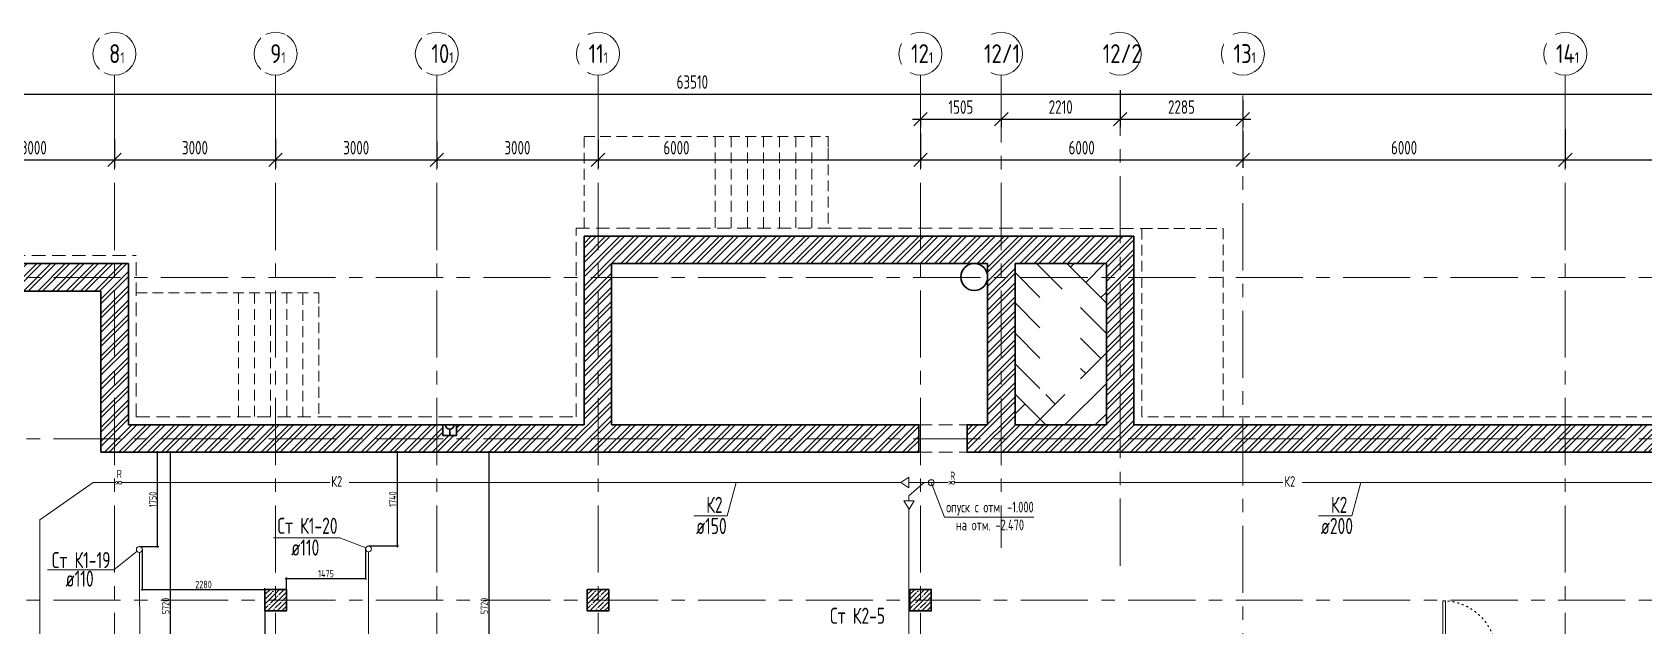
# Model space of a CAD drawing. Header units: millimetres. Extents: x -8689834 to 9419935, y -370377 to 166066.
# Drawn here: x -333701 to -303712, y 124125 to 135163 of the extents above; entities that cross this region are included whole.
import ezdxf

# ---------------------------------------------------------------- set-up
doc = ezdxf.new("R2010")
doc.units = ezdxf.units.MM
doc.header["$MEASUREMENT"] = 0
for name, pattern in [('ACAD_ISO03W100', [30, 12, -18]), ('ADSK_Штриховая_ш2 п1', [3, 2, -1]), ('CENTER', [2, 1.25, -0.25, 0.25, -0.25]), ('TRATTEGGIATA', [0.75, 0.5, -0.25])]:
    doc.linetypes.add(name, pattern=pattern)
doc.layers.get('0').update_dxf_attribs({"color": 250, "lineweight": 9})
for name, color, linetype, lineweight in [('1 этаж тонкие линии!', 250, 'Continuous', 0), ('_0', 250, 'Continuous', 9), ('АР_Двери', 175, 'Continuous', 18), ('АР_Колонны', 250, 'Continuous', 30), ('АР_Колонны Штрих', 250, 'Continuous', 5), ('АР_МосжилНии_Стены', 127, 'Continuous', 30), ('АР_Оси', 195, 'Continuous', 9), ('АР_Оси размеры', 164, 'Continuous', 9), ('АР_тонкая линия', 250, 'Continuous', 0), ('АР_Штриховка кирпич', 250, 'Continuous', 9), ('ВК_канализация', 32, 'Continuous', 30), ('Подвал', 250, 'Continuous', 30)]:
    doc.layers.add(name, color=color, linetype=linetype, lineweight=lineweight)
doc.styles.add('ISOCPEUR', font='isocpeur.ttf', dxfattribs={"width": 0.7})
doc.styles.add('ГОСТ 2.304', font='isocpeur.ttf', dxfattribs={"width": 0.7})
doc.dimstyles.new('R_50', dxfattribs={"dimtxt": 140, "dimasz": 30, "dimexe": 20, "dimexo": 0, "dimgap": 20, "dimtad": 1, "dimdec": 0, "dimrnd": 5, "dimzin": 0, "dimdsep": 46, "dimtxsty": 'ISOCPEUR', "dimblk": 'ARCHTICK', "dimcen": 50, "dimdle": 20, "dimclrd": 256, "dimclre": 256, "dimclrt": 256, "dimadec": 0, "dimazin": 0, "dimtfac": 2, "dimtdec": 0, "dimtofl": 0, "dimtmove": 1, "dimatfit": 3, "dimfxl": 1, "dimtvp": 3, "dimtolj": 1, "dimtzin": 0, "dimarcsym": 0})
doc.dimstyles.new('СПДС', dxfattribs={"dimscale": 100, "dimtxt": 2.5, "dimasz": 2.5, "dimexe": 1.5, "dimexo": 0, "dimgap": 1, "dimtad": 1, "dimdec": 0, "dimrnd": 1, "dimtxsty": 'ГОСТ 2.304', "dimblk": 'OBLIQUE', "dimcen": 2.5, "dimdle": 1.5, "dimadec": 0, "dimazin": 2, "dimtfac": 0.75, "dimtdec": 0, "dimtmove": 1, "dimatfit": 3, "dimfxl": 1, "dimtolj": 1, "dimarcsym": 1})
pattern_1 = [(45, (-15289.27, 0), (-132.58252, 132.58252), []), (45, (-15200.88, 0), (-132.58252, 132.58252), [])]

# ---------------------------------------------------------------- blocks, each defined once
blk = doc.blocks.new('_Oblique')
at = {"color": 0, "linetype": 'ByBlock', "lineweight": -2}
blk.add_line((-0.5, -0.5), (0.5, 0.5), dxfattribs=at)
blk = doc.blocks.new('*D503')
at = {"layer": 'АР_Оси размеры', "color": 0, "lineweight": -2, "ltscale": 100, "transparency": 16777216}
for p, q in [((-335172, 133173), (-335172, 132641)), ((-332172, 133167), (-332172, 132641)), ((-335322, 132791), (-332022, 132791))]:
    blk.add_line(p, q, dxfattribs=at)
at = {"layer": 'АР_Оси размеры', "color": 0, "lineweight": -2, "ltscale": 100, "transparency": 16777216, "xscale": 250, "yscale": 250, "zscale": 250, "rotation": 180}
blk.add_blockref('_Oblique', (-335172, 132791), dxfattribs=at)
at = {"layer": 'АР_Оси размеры', "color": 0, "lineweight": -2, "ltscale": 100, "transparency": 16777216, "xscale": 250, "yscale": 250, "zscale": 250}
blk.add_blockref('_Oblique', (-332172, 132791), dxfattribs=at)
at = {"layer": 'АР_Оси размеры', "color": 0, "ltscale": 100, "transparency": 16777216, "insert": (-333672, 133016), "char_height": 250, "attachment_point": 5, "style": 'ГОСТ 2.304'}
blk.add_mtext('\\A1;3000', dxfattribs=at)
blk = doc.blocks.new('*D504')
at = {"layer": 'АР_Оси размеры', "color": 0, "lineweight": -2, "ltscale": 100, "transparency": 16777216}
for p, q in [((-332172, 133167), (-332172, 132641)), ((-329172, 133179), (-329172, 132641)), ((-332322, 132791), (-329022, 132791))]:
    blk.add_line(p, q, dxfattribs=at)
at = {"layer": 'АР_Оси размеры', "color": 0, "lineweight": -2, "ltscale": 100, "transparency": 16777216, "xscale": 250, "yscale": 250, "zscale": 250, "rotation": 180}
blk.add_blockref('_Oblique', (-332172, 132791), dxfattribs=at)
at = {"layer": 'АР_Оси размеры', "color": 0, "lineweight": -2, "ltscale": 100, "transparency": 16777216, "xscale": 250, "yscale": 250, "zscale": 250}
blk.add_blockref('_Oblique', (-329172, 132791), dxfattribs=at)
at = {"layer": 'АР_Оси размеры', "color": 0, "ltscale": 100, "transparency": 16777216, "insert": (-330672, 133016), "char_height": 250, "attachment_point": 5, "style": 'ГОСТ 2.304'}
blk.add_mtext('\\A1;3000', dxfattribs=at)
blk = doc.blocks.new('*D505')
at = {"layer": 'АР_Оси размеры', "color": 0, "lineweight": -2, "ltscale": 100, "transparency": 16777216}
for p, q in [((-329172, 133179), (-329172, 132641)), ((-326172, 133132), (-326172, 132641)), ((-329322, 132791), (-326022, 132791))]:
    blk.add_line(p, q, dxfattribs=at)
at = {"layer": 'АР_Оси размеры', "color": 0, "lineweight": -2, "ltscale": 100, "transparency": 16777216, "xscale": 250, "yscale": 250, "zscale": 250, "rotation": 180}
blk.add_blockref('_Oblique', (-329172, 132791), dxfattribs=at)
at = {"layer": 'АР_Оси размеры', "color": 0, "lineweight": -2, "ltscale": 100, "transparency": 16777216, "xscale": 250, "yscale": 250, "zscale": 250}
blk.add_blockref('_Oblique', (-326172, 132791), dxfattribs=at)
at = {"layer": 'АР_Оси размеры', "color": 0, "ltscale": 100, "transparency": 16777216, "insert": (-327672, 133016), "char_height": 250, "attachment_point": 5, "style": 'ГОСТ 2.304'}
blk.add_mtext('\\A1;3000', dxfattribs=at)
blk = doc.blocks.new('*D506')
at = {"layer": 'АР_Оси размеры', "color": 0, "lineweight": -2, "ltscale": 100, "transparency": 16777216}
for p, q in [((-326172, 133132), (-326172, 132641)), ((-323172, 133132), (-323172, 132641)), ((-326322, 132791), (-323022, 132791))]:
    blk.add_line(p, q, dxfattribs=at)
at = {"layer": 'АР_Оси размеры', "color": 0, "lineweight": -2, "ltscale": 100, "transparency": 16777216, "xscale": 250, "yscale": 250, "zscale": 250, "rotation": 180}
blk.add_blockref('_Oblique', (-326172, 132791), dxfattribs=at)
at = {"layer": 'АР_Оси размеры', "color": 0, "lineweight": -2, "ltscale": 100, "transparency": 16777216, "xscale": 250, "yscale": 250, "zscale": 250}
blk.add_blockref('_Oblique', (-323172, 132791), dxfattribs=at)
at = {"layer": 'АР_Оси размеры', "color": 0, "ltscale": 100, "transparency": 16777216, "insert": (-324672, 133016), "char_height": 250, "attachment_point": 5, "style": 'ГОСТ 2.304'}
blk.add_mtext('\\A1;3000', dxfattribs=at)
blk = doc.blocks.new('*D507')
at = {"layer": 'АР_Оси размеры', "color": 0, "lineweight": -2, "ltscale": 100, "transparency": 16777216}
for p, q in [((-323172, 133164), (-323172, 132641)), ((-317172, 133283), (-317172, 132641)), ((-323322, 132791), (-317022, 132791))]:
    blk.add_line(p, q, dxfattribs=at)
at = {"layer": 'АР_Оси размеры', "color": 0, "lineweight": -2, "ltscale": 100, "transparency": 16777216, "xscale": 250, "yscale": 250, "zscale": 250, "rotation": 180}
blk.add_blockref('_Oblique', (-323172, 132791), dxfattribs=at)
at = {"layer": 'АР_Оси размеры', "color": 0, "lineweight": -2, "ltscale": 100, "transparency": 16777216, "xscale": 250, "yscale": 250, "zscale": 250}
blk.add_blockref('_Oblique', (-317172, 132791), dxfattribs=at)
at = {"layer": 'АР_Оси размеры', "color": 0, "ltscale": 100, "transparency": 16777216, "insert": (-321713, 133016), "char_height": 250, "attachment_point": 5, "style": 'ГОСТ 2.304'}
blk.add_mtext('\\A1;6000', dxfattribs=at)
blk = doc.blocks.new('*D508')
at = {"layer": 'АР_Оси размеры', "color": 0, "lineweight": -2, "ltscale": 100, "transparency": 16777216}
for p, q in [((-317172, 133252), (-317172, 132641)), ((-311172, 133326), (-311172, 132641)), ((-317322, 132791), (-311022, 132791))]:
    blk.add_line(p, q, dxfattribs=at)
at = {"layer": 'АР_Оси размеры', "color": 0, "lineweight": -2, "ltscale": 100, "transparency": 16777216, "xscale": 250, "yscale": 250, "zscale": 250, "rotation": 180}
blk.add_blockref('_Oblique', (-317172, 132791), dxfattribs=at)
at = {"layer": 'АР_Оси размеры', "color": 0, "lineweight": -2, "ltscale": 100, "transparency": 16777216, "xscale": 250, "yscale": 250, "zscale": 250}
blk.add_blockref('_Oblique', (-311172, 132791), dxfattribs=at)
at = {"layer": 'АР_Оси размеры', "color": 0, "ltscale": 100, "transparency": 16777216, "insert": (-314172, 133016), "char_height": 250, "attachment_point": 5, "style": 'ГОСТ 2.304'}
blk.add_mtext('\\A1;6000', dxfattribs=at)
blk = doc.blocks.new('*D509')
at = {"layer": 'АР_Оси размеры', "color": 0, "lineweight": -2, "ltscale": 100, "transparency": 16777216}
for p, q in [((-311172, 133326), (-311172, 132641)), ((-305172, 133363), (-305172, 132641)), ((-311322, 132791), (-305022, 132791))]:
    blk.add_line(p, q, dxfattribs=at)
at = {"layer": 'АР_Оси размеры', "color": 0, "lineweight": -2, "ltscale": 100, "transparency": 16777216, "xscale": 250, "yscale": 250, "zscale": 250, "rotation": 180}
blk.add_blockref('_Oblique', (-311172, 132791), dxfattribs=at)
at = {"layer": 'АР_Оси размеры', "color": 0, "lineweight": -2, "ltscale": 100, "transparency": 16777216, "xscale": 250, "yscale": 250, "zscale": 250}
blk.add_blockref('_Oblique', (-305172, 132791), dxfattribs=at)
at = {"layer": 'АР_Оси размеры', "color": 0, "ltscale": 100, "transparency": 16777216, "insert": (-308172, 133016), "char_height": 250, "attachment_point": 5, "style": 'ГОСТ 2.304'}
blk.add_mtext('\\A1;6000', dxfattribs=at)
blk = doc.blocks.new('*D510')
at = {"layer": 'АР_Оси размеры', "color": 0, "lineweight": -2, "ltscale": 100, "transparency": 16777216}
for p, q in [((-305172, 133363), (-305172, 132641)), ((-299172, 133293), (-299172, 132641)), ((-305322, 132791), (-299022, 132791))]:
    blk.add_line(p, q, dxfattribs=at)
at = {"layer": 'АР_Оси размеры', "color": 0, "lineweight": -2, "ltscale": 100, "transparency": 16777216, "xscale": 250, "yscale": 250, "zscale": 250, "rotation": 180}
blk.add_blockref('_Oblique', (-305172, 132791), dxfattribs=at)
at = {"layer": 'АР_Оси размеры', "color": 0, "lineweight": -2, "ltscale": 100, "transparency": 16777216, "xscale": 250, "yscale": 250, "zscale": 250}
blk.add_blockref('_Oblique', (-299172, 132791), dxfattribs=at)
at = {"layer": 'АР_Оси размеры', "color": 0, "ltscale": 100, "transparency": 16777216, "insert": (-302172, 133016), "char_height": 250, "attachment_point": 5, "style": 'ГОСТ 2.304'}
blk.add_mtext('\\A1;6000', dxfattribs=at)
blk = doc.blocks.new('*D513')
at = {"layer": 'АР_Оси размеры', "color": 0, "lineweight": -2, "ltscale": 100, "transparency": 16777216}
for p, q in [((-317322, 133547), (-315517, 133547)), ((-317172, 133566), (-317172, 133397)), ((-315667, 133566), (-315667, 133397))]:
    blk.add_line(p, q, dxfattribs=at)
at = {"layer": 'АР_Оси размеры', "color": 0, "lineweight": -2, "ltscale": 100, "transparency": 16777216, "xscale": 250, "yscale": 250, "zscale": 250, "rotation": 180}
blk.add_blockref('_Oblique', (-317172, 133547), dxfattribs=at)
at = {"layer": 'АР_Оси размеры', "color": 0, "lineweight": -2, "ltscale": 100, "transparency": 16777216, "xscale": 250, "yscale": 250, "zscale": 250}
blk.add_blockref('_Oblique', (-315667, 133547), dxfattribs=at)
at = {"layer": 'АР_Оси размеры', "color": 0, "ltscale": 100, "transparency": 16777216, "insert": (-316420, 133772), "char_height": 250, "attachment_point": 5, "style": 'ГОСТ 2.304'}
blk.add_mtext('\\A1;1505', dxfattribs=at)
blk = doc.blocks.new('*D514')
at = {"layer": 'АР_Оси размеры', "color": 0, "lineweight": -2, "ltscale": 100, "transparency": 16777216}
for p, q in [((-313457, 134088), (-313457, 133397)), ((-315817, 133547), (-313307, 133547)), ((-315667, 133566), (-315667, 133397))]:
    blk.add_line(p, q, dxfattribs=at)
at = {"layer": 'АР_Оси размеры', "color": 0, "lineweight": -2, "ltscale": 100, "transparency": 16777216, "xscale": 250, "yscale": 250, "zscale": 250, "rotation": 180}
blk.add_blockref('_Oblique', (-315667, 133547), dxfattribs=at)
at = {"layer": 'АР_Оси размеры', "color": 0, "lineweight": -2, "ltscale": 100, "transparency": 16777216, "xscale": 250, "yscale": 250, "zscale": 250}
blk.add_blockref('_Oblique', (-313457, 133547), dxfattribs=at)
at = {"layer": 'АР_Оси размеры', "color": 0, "ltscale": 100, "transparency": 16777216, "insert": (-314562, 133772), "char_height": 250, "attachment_point": 5, "style": 'ГОСТ 2.304'}
blk.add_mtext('\\A1;2210', dxfattribs=at)
blk = doc.blocks.new('*D515')
at = {"layer": 'АР_Оси размеры', "color": 0, "lineweight": -2, "ltscale": 100, "transparency": 16777216}
for p, q in [((-313457, 134088), (-313457, 133397)), ((-311172, 133904), (-311172, 133397)), ((-313607, 133547), (-311022, 133547))]:
    blk.add_line(p, q, dxfattribs=at)
at = {"layer": 'АР_Оси размеры', "color": 0, "lineweight": -2, "ltscale": 100, "transparency": 16777216, "xscale": 250, "yscale": 250, "zscale": 250, "rotation": 180}
blk.add_blockref('_Oblique', (-313457, 133547), dxfattribs=at)
at = {"layer": 'АР_Оси размеры', "color": 0, "lineweight": -2, "ltscale": 100, "transparency": 16777216, "xscale": 250, "yscale": 250, "zscale": 250}
blk.add_blockref('_Oblique', (-311172, 133547), dxfattribs=at)
at = {"layer": 'АР_Оси размеры', "color": 0, "ltscale": 100, "transparency": 16777216, "insert": (-312315, 133772), "char_height": 250, "attachment_point": 5, "style": 'ГОСТ 2.304'}
blk.add_mtext('\\A1;2285', dxfattribs=at)
blk = doc.blocks.new('*D516')
at = {"layer": 'АР_Оси размеры', "color": 0, "lineweight": -2, "ltscale": 100, "transparency": 16777216}
for p, q in [((-353172, 134013), (-353172, 134163)), ((-289662, 134013), (-289662, 134163)), ((-353322, 134013), (-289512, 134013))]:
    blk.add_line(p, q, dxfattribs=at)
at = {"layer": 'АР_Оси размеры', "color": 0, "lineweight": -2, "ltscale": 100, "transparency": 16777216, "xscale": 250, "yscale": 250, "zscale": 250, "rotation": 180}
blk.add_blockref('_Oblique', (-353172, 134013), dxfattribs=at)
at = {"layer": 'АР_Оси размеры', "color": 0, "lineweight": -2, "ltscale": 100, "transparency": 16777216, "xscale": 250, "yscale": 250, "zscale": 250}
blk.add_blockref('_Oblique', (-289662, 134013), dxfattribs=at)
at = {"layer": 'АР_Оси размеры', "color": 0, "ltscale": 100, "transparency": 16777216, "insert": (-321417, 134238), "char_height": 250, "attachment_point": 5, "style": 'ГОСТ 2.304'}
blk.add_mtext('\\A1;63510', dxfattribs=at)
blk = doc.blocks.new('Полуторная_на лестницу')
for points in [[(75, 80), (75, 1080), (125, 1080), (125, 80)], [(1375, 430), (1375, 80), (1425, 80), (1425, 430)]]:
    blk.add_lwpolyline(points, close=True)
for points in [[(0, 0), (0, 80), (20, 80), (20, 0), (0, 0)], [(20, 80), (20, 0), (90, 0), (90, 30), (75, 30), (75, 80), (20, 80)], [(1480, 80), (1480, 0), (1410, 0), (1410, 30), (1425, 30), (1425, 80), (1480, 80)], [(1500, 0), (1500, 80), (1480, 80), (1480, 0), (1500, 0)]]:
    blk.add_lwpolyline(points)
at = {"linetype": 'ACAD_ISO03W100', "ltscale": 3}
for centre, radius, start, end in [((75, 80), 1000, 0, 90), ((1465, 40), 392, 95.9075, 174.0925)]:
    blk.add_arc(centre, radius, start, end, dxfattribs=at)
blk = doc.blocks.new('_ArchTick')
at = {"color": 0, "linetype": 'ByBlock', "const_width": 0.15}
blk.add_lwpolyline([(-0.5, -0.5), (0.5, 0.5)], dxfattribs=at)
blk = doc.blocks.new('*D2161')
at = {"lineweight": -2, "ltscale": 100, "transparency": 16777216}
for p, q in [((-331996, 127351), (-331109, 127351)), ((-331129, 121613), (-331129, 127371)), ((-332006, 121633), (-331109, 121633))]:
    blk.add_line(p, q, dxfattribs=at)
at = {"lineweight": -2, "ltscale": 100, "transparency": 16777216, "xscale": 30, "yscale": 30, "zscale": 30}
for p, rotation in [((-331129, 127351), 90), ((-331129, 121633), 270)]:
    blk.add_blockref('_ArchTick', p, dxfattribs=dict(at, rotation=rotation))
at = {"ltscale": 100, "transparency": 16777216, "insert": (-331219, 124492), "char_height": 140, "attachment_point": 5, "rotation": 90, "style": 'ISOCPEUR'}
blk.add_mtext('\\A1;5720', dxfattribs=at)
blk = doc.blocks.new('*D2162')
at = {"lineweight": -2, "ltscale": 100, "transparency": 16777216}
for p, q in [((-331703, 127351), (-331348, 127351)), ((-331368, 125579), (-331368, 127371)), ((-331703, 125599), (-331348, 125599))]:
    blk.add_line(p, q, dxfattribs=at)
at = {"lineweight": -2, "ltscale": 100, "transparency": 16777216, "xscale": 30, "yscale": 30, "zscale": 30}
for p, rotation in [((-331368, 127351), 90), ((-331368, 125599), 270)]:
    blk.add_blockref('_ArchTick', p, dxfattribs=dict(at, rotation=rotation))
at = {"ltscale": 100, "transparency": 16777216, "insert": (-331458, 126475), "char_height": 140, "attachment_point": 5, "rotation": 90, "style": 'ISOCPEUR'}
blk.add_mtext('\\A1;1750', dxfattribs=at)
blk = doc.blocks.new('*D2002')
at = {"lineweight": -2, "ltscale": 100, "transparency": 16777216}
for p, q in [((-331653, 125534), (-331653, 124781)), ((-331673, 124801), (-329352, 124801)), ((-329372, 124801), (-329372, 124821))]:
    blk.add_line(p, q, dxfattribs=at)
at = {"lineweight": -2, "ltscale": 100, "transparency": 16777216, "xscale": 30, "yscale": 30, "zscale": 30, "rotation": 180}
blk.add_blockref('_ArchTick', (-331653, 124801), dxfattribs=at)
at = {"lineweight": -2, "ltscale": 100, "transparency": 16777216, "xscale": 30, "yscale": 30, "zscale": 30}
blk.add_blockref('_ArchTick', (-329372, 124801), dxfattribs=at)
at = {"ltscale": 100, "transparency": 16777216, "insert": (-330513, 124891), "char_height": 140, "attachment_point": 5, "style": 'ISOCPEUR'}
blk.add_mtext('\\A1;2280', dxfattribs=at)
blk = doc.blocks.new('*D2163')
at = {"lineweight": -2, "ltscale": 100, "transparency": 16777216}
for p, q in [((-329372, 124401), (-329372, 121888)), ((-331968, 121908), (-329352, 121908)), ((-331948, 121578), (-331948, 121928))]:
    blk.add_line(p, q, dxfattribs=at)
at = {"lineweight": -2, "ltscale": 100, "transparency": 16777216, "xscale": 30, "yscale": 30, "zscale": 30, "rotation": 180}
blk.add_blockref('_ArchTick', (-331948, 121908), dxfattribs=at)
at = {"lineweight": -2, "ltscale": 100, "transparency": 16777216, "xscale": 30, "yscale": 30, "zscale": 30}
blk.add_blockref('_ArchTick', (-329372, 121908), dxfattribs=at)
at = {"ltscale": 100, "transparency": 16777216, "insert": (-330660, 121998), "char_height": 140, "attachment_point": 5, "style": 'ISOCPEUR'}
blk.add_mtext('\\A1;2575', dxfattribs=at)
blk = doc.blocks.new('*D2164')
at = {"lineweight": -2, "ltscale": 100, "transparency": 16777216}
for p, q in [((-327443, 127351), (-326884, 127351)), ((-326904, 125589), (-326904, 127371)), ((-327443, 125609), (-326884, 125609))]:
    blk.add_line(p, q, dxfattribs=at)
at = {"lineweight": -2, "ltscale": 100, "transparency": 16777216, "xscale": 30, "yscale": 30, "zscale": 30}
for p, rotation in [((-326904, 127351), 90), ((-326904, 125609), 270)]:
    blk.add_blockref('_ArchTick', p, dxfattribs=dict(at, rotation=rotation))
at = {"ltscale": 100, "transparency": 16777216, "insert": (-326994, 126480), "char_height": 140, "attachment_point": 5, "rotation": 90, "style": 'ISOCPEUR'}
blk.add_mtext('\\A1;1740', dxfattribs=at)
blk = doc.blocks.new('*D2165')
at = {"lineweight": -2, "ltscale": 100, "transparency": 16777216}
for p, q in [((-327498, 125553), (-327498, 124984)), ((-328992, 125004), (-327478, 125004)), ((-328972, 124601), (-328972, 125024))]:
    blk.add_line(p, q, dxfattribs=at)
at = {"lineweight": -2, "ltscale": 100, "transparency": 16777216, "xscale": 30, "yscale": 30, "zscale": 30, "rotation": 180}
blk.add_blockref('_ArchTick', (-328972, 125004), dxfattribs=at)
at = {"lineweight": -2, "ltscale": 100, "transparency": 16777216, "xscale": 30, "yscale": 30, "zscale": 30}
blk.add_blockref('_ArchTick', (-327498, 125004), dxfattribs=at)
at = {"ltscale": 100, "transparency": 16777216, "insert": (-328235, 125094), "char_height": 140, "attachment_point": 5, "style": 'ISOCPEUR'}
blk.add_mtext('\\A1;1475', dxfattribs=at)
blk = doc.blocks.new('*D2167')
at = {"lineweight": -2, "ltscale": 100, "transparency": 16777216}
for p, q in [((-325540, 127351), (-325177, 127351)), ((-325197, 121613), (-325197, 127371)), ((-325538, 121633), (-325177, 121633))]:
    blk.add_line(p, q, dxfattribs=at)
at = {"lineweight": -2, "ltscale": 100, "transparency": 16777216, "xscale": 30, "yscale": 30, "zscale": 30}
for p, rotation in [((-325197, 127351), 90), ((-325197, 121633), 270)]:
    blk.add_blockref('_ArchTick', p, dxfattribs=dict(at, rotation=rotation))
at = {"ltscale": 100, "transparency": 16777216, "insert": (-325287, 124492), "char_height": 140, "attachment_point": 5, "rotation": 90, "style": 'ISOCPEUR'}
blk.add_mtext('\\A1;5720', dxfattribs=at)

msp = doc.modelspace()

# ---------------------------------------------------------------- hatches: boundary and pattern name
at = {"layer": '1 этаж тонкие линии!', "ltscale": 100, "transparency": 33554559}
h = msp.add_hatch(dxfattribs=at)
h.set_pattern_fill('AR-PARQ1', scale=200, angle=45, style=0)
h.set_pattern_definition([(135, (-16265.2, 60081), (-3394.113, 0), [2400, -2400]), (135, (-15982.3, 60363.8), (-3394.113, 0), [2400, -2400]), (135, (-15699.5, 60646.7), (-3394.113, 0), [2400, -2400]), (135, (-15416.6, 60929.5), (-3394.113, 0), [2400, -2400]), (135, (-15133.8, 61212.4), (-3394.113, 0), [2400, -2400]), (135, (-14851, 61495.2), (-3394.113, 0), [2400, -2400]), (135, (-14568, 61778), (-3394.113, 0), [2400, -2400]), (45, (-17962.2, 61778), (3394.113, 0), [2400, -2400]), (45, (-18245, 62061), (3394.113, 0), [2400, -2400]), (45, (-18528, 62343.7), (3394.113, 0), [2400, -2400]), (45, (-18810.7, 62626.6), (3394.113, 0), [2400, -2400]), (45, (-19093.6, 62909.4), (3394.113, 0), [2400, -2400]), (45, (-19376.4, 63192.3), (3394.113, 0), [2400, -2400]), (45, (-19659.3, 63475), (3394.113, 0), [2400, -2400])])
h.paths.add_polyline_path([(-314949.2, 130386), (-314192.9, 130386), (-314192.9, 128428.1), (-314949.2, 128428.1)], flags=16)
h.paths.add_polyline_path([(-315412.1, 130860.7), (-313712.1, 130860.7), (-313712.1, 127860.7), (-315412.1, 127860.7)])
at = {"layer": 'АР_Колонны Штрих', "ltscale": 100}
h = msp.add_hatch(dxfattribs=at)
h.set_pattern_fill('ANSI35', scale=500)
h.set_pattern_definition([(45, (-1286424.17, 164672.16), (-88.388348, 88.388348), []), (45, (-1286335.78, 164672.16), (-88.388348, 88.388348), [156.25, -31.25, 0, -31.25])])
h.paths.add_polyline_path([(-328972.1, 124800.7), (-329372.1, 124800.7), (-329372.1, 124400.7), (-328972.1, 124400.7)])
h = msp.add_hatch(dxfattribs=at)
h.set_pattern_fill('ANSI35', scale=500)
h.set_pattern_definition([(45, (-1280424.17, 164672.16), (-88.388348, 88.388348), []), (45, (-1280335.78, 164672.16), (-88.388348, 88.388348), [156.25, -31.25, 0, -31.25])])
h.paths.add_polyline_path([(-322972.1, 124800.7), (-323372.1, 124800.7), (-323372.1, 124400.7), (-322972.1, 124400.7)])
h = msp.add_hatch(dxfattribs=at)
h.set_pattern_fill('ANSI35', scale=500)
h.set_pattern_definition([(45, (-1274424.17, 164672.16), (-88.388348, 88.388348), []), (45, (-1274335.78, 164672.16), (-88.388348, 88.388348), [156.25, -31.25, 0, -31.25])])
h.paths.add_polyline_path([(-316972.1, 124800.7), (-317372.1, 124800.7), (-317372.1, 124400.7), (-316972.1, 124400.7)])
at = {"layer": 'АР_Штриховка кирпич', "ltscale": 100}
h = msp.add_hatch(dxfattribs=at)
h.set_pattern_fill('ANSI32', scale=500)
h.set_pattern_definition(pattern_1)
h.paths.add_polyline_path([(-322802.1, 131370.7), (-323432.1, 131370.7), (-323432.1, 127860.7), (-323932.1, 127860.7), (-323932.1, 127350.7), (-317202.7, 127350.7), (-317202.7, 127860.7), (-322922.1, 127860.7), (-322922.1, 130860.7), (-322802.1, 130860.7)])
h = msp.add_hatch(dxfattribs=at)
h.set_pattern_fill('ANSI32', scale=500)
h.set_pattern_definition(pattern_1)
h.paths.add_polyline_path([(-313815.2, 128908.6), (-313852.2, 128908.6)], flags=17)
h.paths.add_polyline_path([(-313202.1, 128879.9), (-313712.1, 128879.9), (-313712.1, 127860.7), (-315412.1, 127860.7), (-315412.1, 130860.7), (-313712.1, 130860.7), (-313712.1, 128879.5), (-313202.1, 128880.3), (-313202.1, 131370.7), (-322816.8, 131370.7), (-322816.8, 130860.7), (-315922.1, 130860.7), (-315922.1, 127860.7), (-316302.4, 127860.7), (-316302.4, 127350.7), (-315691.5, 127350.7), (-297123.1, 127350.7), (-297123.1, 127741.8), (-297067.1, 127741.8), (-297067.1, 127860.7), (-313202.1, 127860.7)])
h = msp.add_hatch(dxfattribs=at)
h.set_pattern_fill('ANSI32', scale=500)
h.set_pattern_definition(pattern_1)
h.paths.add_polyline_path([(-331912.1, 130860.7), (-331912.1, 130339.6), (-331912.1, 128121.5), (-332422.1, 128121.5), (-332422.1, 130350.7), (-334270.6, 130350.7), (-334270.6, 130860.7)])
h = msp.add_hatch(dxfattribs=at)
h.set_pattern_fill('ANSI32', scale=500)
h.set_pattern_definition(pattern_1)
h.paths.add_polyline_path([(-325806.9, 127661.1), (-326057.2, 127661.1), (-326057.2, 127860.7), (-331912.1, 127860.7), (-331912.1, 128145.9), (-332422.1, 128145.9), (-332422.1, 127350.7), (-323916.4, 127350.7), (-323916.4, 127860.7), (-325806.9, 127860.7)])

# ---------------------------------------------------------------- linework, layer by layer
at = {"color": 7, "linetype": 'TRATTEGGIATA', "ltscale": 500}
for p, q in [((-323580.9, 128010.7), (-323580.9, 131520.7)), ((-323580.9, 131520.7), (-313054.2, 131515.6)), ((-341582.1, 131010.7), (-331764.2, 131010.7)), ((-331764.2, 128010.7), (-331764.2, 131010.7)), ((-331764.2, 128010.7), (-323580.9, 128010.7)), ((-317202.7, 127860.7), (-316302.4, 127860.7)), ((-317202.7, 127350.7), (-316303.2, 127350.7))]:
    msp.add_line(p, q, dxfattribs=at)
at = {"color": 7, "lineweight": 30, "ltscale": 500}
msp.add_circle((-316171.9, 130610.7), 250, dxfattribs=at)
at = {"layer": '_0', "color": 18, "ltscale": 500, "true_color": 0x000000}
for points in [[(-317537.6, 126786.9), (-317385.2, 126687.9), (-317385.2, 126885.9), (-317537.6, 126786.9)], [(-317382.8, 126294.6), (-317286.2, 126448.6), (-317484.2, 126445.5), (-317382.8, 126294.6)]]:
    msp.add_lwpolyline(points, dxfattribs=at)
at = {"layer": 'АР_Колонны', "color": 7, "ltscale": 100}
for points in [[(-329372.1, 124800.7), (-328972.1, 124800.7), (-328972.1, 124400.7), (-329372.1, 124400.7)], [(-323372.1, 124800.7), (-322972.1, 124800.7), (-322972.1, 124400.7), (-323372.1, 124400.7)], [(-317372.1, 124800.7), (-316972.1, 124800.7), (-316972.1, 124400.7), (-317372.1, 124400.7)]]:
    msp.add_lwpolyline(points, close=True, dxfattribs=at)
at = {"layer": 'АР_МосжилНии_Стены', "color": 7, "ltscale": 100}
for p, q in [((-323432.1, 131370.7), (-322802.1, 131370.7)), ((-323432.1, 131370.7), (-313202.1, 131370.7)), ((-323432.1, 131370.7), (-323432.1, 127860.7)), ((-313202.1, 131370.7), (-313202.1, 128509.5)), ((-338958.8, 130860.7), (-332752, 130860.7)), ((-332992.1, 130860.7), (-331912.1, 130860.7)), ((-331912.1, 130860.7), (-331912.1, 128087.1)), ((-322922.1, 130860.7), (-322802.1, 130860.7)), ((-322922.1, 130860.7), (-315922.1, 130860.7)), ((-322922.1, 130860.7), (-322922.1, 127860.7)), ((-315922.1, 130860.7), (-315922.1, 127860.7)), ((-315412.1, 130860.7), (-313712.1, 130860.7)), ((-315412.1, 130860.7), (-315412.1, 127860.7)), ((-313712.1, 130860.7), (-313712.1, 128509.5)), ((-339666.9, 130350.7), (-332817, 130350.7)), ((-332927.1, 130350.7), (-332422.1, 130350.7)), ((-332422.1, 130350.7), (-332422.1, 128087.1)), ((-313712.1, 128908.6), (-313712.1, 127860.7)), ((-313202.1, 128908.6), (-313202.1, 127860.7)), ((-332422.1, 128145.9), (-332422.1, 127350.7)), ((-331912.1, 128145.9), (-331912.1, 127860.7)), ((-331912.1, 127860.7), (-323842.3, 127860.7)), ((-323997.1, 127860.7), (-323432.1, 127860.7)), ((-322922.1, 127860.7), (-317202.7, 127860.7)), ((-317202.7, 127860.7), (-317202.7, 127350.7)), ((-316302.4, 127860.7), (-315922.1, 127860.7)), ((-316302.4, 127860.7), (-316302.4, 127350.7)), ((-315412.1, 127860.7), (-313712.1, 127860.7)), ((-313202.1, 127860.7), (-299711.5, 127860.7)), ((-332422.1, 127350.7), (-323907.3, 127350.7)), ((-323932.1, 127350.7), (-322922.1, 127350.7)), ((-322922.1, 127350.7), (-317202.7, 127350.7)), ((-316302.4, 127350.7), (-299776.5, 127350.7))]:
    msp.add_line(p, q, dxfattribs=at)
msp.add_lwpolyline([(-325806.9, 127860.7), (-326057.2, 127860.7), (-326057.2, 127661.1), (-325806.9, 127661.1)], close=True, dxfattribs=at)
at = {"layer": 'АР_Оси', "color": 7, "linetype": 'CENTER', "ltscale": 1000}
for p, q in [((-332172.1, 134363.2), (-332172.1, 78630.8)), ((-329172.1, 134363.2), (-329172.1, 78630.8)), ((-326172.1, 134363.2), (-326172.1, 78630.8)), ((-323172.1, 134363.2), (-323172.1, 78630.8)), ((-317172.1, 134363.2), (-317172.1, 78630.8)), ((-315667.1, 134363.2), (-315667.1, 125575.6)), ((-305172.1, 134363.2), (-305172.1, 78630.8)), ((-313457.1, 125238.8), (-313457.1, 133983.5)), ((-311172.1, 133984.9), (-311172.1, 78252.6)), ((-359305.8, 130600.7), (-276127.4, 130600.7)), ((-359305.8, 127600.7), (-276127.4, 127600.7)), ((-359305.8, 124600.7), (-276127.4, 124600.7))]:
    msp.add_line(p, q, dxfattribs=at)
at = {"layer": 'АР_Оси', "color": 7, "ltscale": 0.5}
for centre in [(-332172.1, 134763.2), (-329172.1, 134763.2), (-326172.1, 134763.2), (-323172.1, 134763.2), (-317172.1, 134763.2), (-315672.1, 134763.2), (-313462.1, 134763.2), (-311172.1, 134763.2), (-305172.1, 134763.2)]:
    msp.add_circle(centre, 400, dxfattribs=at)
at = {"layer": 'АР_тонкая линия', "color": 7, "linetype": 'ADSK_Штриховая_ш2 п1', "ltscale": 100}
for p, q in [((-320992.2, 133225.6), (-320992.2, 131519.4)), ((-320692.2, 133225.6), (-320692.2, 131519.4)), ((-320392.2, 133225.6), (-320392.2, 131519.4)), ((-320092.2, 133225.6), (-320092.2, 131519.4)), ((-319792.2, 133225.6), (-319792.2, 131519.4)), ((-319492.2, 133225.6), (-319492.2, 131519.4)), ((-319192.2, 133225.6), (-319192.2, 131519.4)), ((-318892.2, 133005.6), (-318892.2, 131519.4)), ((-329864.9, 130315.6), (-329864.9, 128010.7)), ((-329564.9, 130315.6, 0), (-329564.9, 128010.7)), ((-329264.9, 130315.6, 0), (-329264.9, 128010.7)), ((-328964.9, 130315.6, 0), (-328964.9, 128010.7)), ((-328664.9, 130295.3, 0), (-328664.9, 128010.7)), ((-328364.9, 130065.6, 0), (-328364.9, 128010.7, 0)), ((-311541.5, 128010.7), (-295352.1, 128010.7))]:
    msp.add_line(p, q, dxfattribs=at)
msp.add_lwpolyline([(-323430.9, 131520.6), (-323430.9, 133225.6), (-318892.2, 133225.6), (-318892.2, 133005.6)], dxfattribs=at)
msp.add_lwpolyline([(-313054.2, 131515.6), (-311541.5, 131515.6), (-311541.5, 128010.7), (-313054.2, 128010.7)], close=True, dxfattribs=at)
at = {"layer": 'АР_тонкая линия', "color": 7, "linetype": 'ADSK_Штриховая_ш2 п1', "ltscale": 100, "elevation": 0}
for points in [[(-331764.2, 130315.6), (-328365.4, 130315.6)], [(-328365.4, 130315.6), (-328365.4, 130065.6)]]:
    msp.add_lwpolyline(points, dxfattribs=at)
at = {"layer": 'ВК_канализация', "color": 6, "lineweight": 13, "ltscale": 500}
for points in [[(-332143.9, 126786.9), (-332567.9, 126786.9), (-333557.5, 126092), (-333557.5, 119954.6)], [(-332097.2, 126786.9), (-332113.9, 126786.9)], [(-328162.6, 126786.9), (-332037.2, 126786.9)], [(-317537.6, 126786.9), (-327804.8, 126786.9)], [(-317287.6, 126786.9), (-317385.2, 126786.9)], [(-317385.2, 126447.1), (-317385.2, 126540.6), (-317103.8, 126786.9)], [(-316654.3, 126786.9), (-317287.6, 126786.9)], [(-316594.3, 126786.9), (-316611, 126786.9)], [(-310426.2, 126786.9), (-316534.3, 126786.9)], [(-294691.4, 126786.9), (-310068.4, 126786.9)], [(-317385.2, 122965.2), (-317385.2, 126294.6)]]:
    msp.add_lwpolyline(points, dxfattribs=at)
at = {"layer": 'ВК_канализация', "color": 18, "lineweight": 13, "ltscale": 500, "true_color": 0x000000}
for points in [[(-321388.7, 126166.9), (-320771.7, 126166.9), (-320604, 126786.9)], [(-316970.9, 126786.9), (-316723.5, 126142.4), (-315065, 126142.4)], [(-309763, 126166.9), (-309146, 126166.9), (-308978.3, 126786.9)], [(-329213.5, 125763), (-327979.5, 125763), (-327494.4, 125573.7)], [(-333415.1, 125165.8), (-332181.1, 125165.8), (-331750.4, 125510.1)]]:
    msp.add_lwpolyline(points, dxfattribs=at)
at = {"layer": 'ВК_канализация', "color": 244, "lineweight": 13, "ltscale": 500, "true_color": 0x991b1e}
for points in [[(-331706.2, 125489.5), (-331690.3, 121510), (-331528.6, 121366.3)], [(-327443.2, 125498.7), (-327443.2, 121510), (-327281.5, 121366.3)]]:
    msp.add_lwpolyline(points, dxfattribs=at)
at = {"layer": 'ВК_канализация', "color": 6, "lineweight": 13, "ltscale": 500}
for centre, radius in [((-332067.2, 126786.9), 30), ((-316970.9, 126786.9), 55), ((-316564.3, 126786.9), 30)]:
    msp.add_circle(centre, radius, dxfattribs=at)
at = {"layer": 'ВК_канализация', "color": 244, "lineweight": 13, "ltscale": 500, "true_color": 0x991b1e}
for centre in [(-331707.4, 125544.5), (-327443.2, 125553.7)]:
    msp.add_circle(centre, 55, dxfattribs=at)
at = {"layer": 'ВК_канализация', "color": 6, "lineweight": 13, "ltscale": 500}
for centre in [(-332143.9, 126786.9), (-316641, 126786.9)]:
    msp.add_arc(centre, 30, 270, 90, dxfattribs=at)
at = {"layer": 'Подвал', "color": 7, "ltscale": 100}
msp.add_line((-325932.1, 127780), (-325932.1, 127661.1), dxfattribs=at)
msp.add_arc((-325932.1, 127860.7), 80.7, 180, 0, dxfattribs=at)

# ---------------------------------------------------------------- block references
at = {"layer": 'АР_Двери', "color": 7}
msp.add_blockref('Полуторная_на лестницу', (-307528.8, 123509.9, 2), dxfattribs=at)

# ---------------------------------------------------------------- texts
at = {"layer": 'ВК_канализация', "color": 7, "ltscale": 100, "char_height": 150, "width": 7500, "attachment_point": 4, "rotation": 0.04194, "style": 'ISOCPEUR'}
for insert in [(-332127.5, 126949.7, -78.2), (-316618.5, 126913.7, -78.2)]:
    msp.add_mtext('\\pxi-1,l1,t1,5;R', dxfattribs=dict(at, insert=insert))
at = {"layer": 'ВК_канализация', "color": 18, "ltscale": 100, "true_color": 0x000000, "attachment_point": 4, "style": 'ISOCPEUR'}
for s, insert, char_height, width in [('К2', (-328136.8, 126808.6, -0.6), 200, 5891.51), ('К2', (-310400.3, 126808.6, -0.6), 200, 5891.51), ('К2', (-321158.3, 126373.3), 300, 5891.51), ('\\pxqc;опуск с отм. -1.000 \\Pна отм. -2.470', (-318824.1, 126166.1), 200, 5891.51), ('К2', (-309532.6, 126373.3), 300, 5891.51), ('Ст К1-20', (-329136.9, 125983.8), 300, 5891.51), ('\\pxi-1,l1,t1,5;ø150', (-321347.3, 125980.2), 300, 7500), ('\\pxi-1,l1,t1,5;ø200', (-309721.7, 125980.2), 300, 7500), ('\\pxi-1,l1,t1,5;ø110', (-328880.9, 125579.2), 300, 7500), ('Ст К1-19', (-333335.6, 125345.7), 300, 5891.51), ('\\pxi-1,l1,t1,5;ø110', (-333079.5, 125001.2), 300, 7500), ('Ст К2-5', (-318852.5, 124310.7), 300, 5891.51)]:
    msp.add_mtext(s, dxfattribs=dict(at, insert=insert, char_height=char_height, width=width))

# ---------------------------------------------------------------- dimensions: what is measured, and where the dimension line sits
at = {"color": 18, "ltscale": 100, "true_color": 0x000000}
dim = msp.add_linear_dim(base=(-331129.4, 127350.7), p1=(-332005.7, 121632.8), p2=(-331996, 127350.7), angle=90, dimstyle='R_50', override={"dimpost": '\\X'}, dxfattribs=at)
dim.commit()
dim.dimension.update_dxf_attribs({"geometry": '*D2161', "text_midpoint": (-331129.4, 124491.7), "dimtype": 160})
for base, p1, p2, picture, middle in [((-331368.4, 127350.7), (-331703.2, 125599.3), (-331703.2, 127350.7), '*D2162', (-331458.4, 126475)), ((-326904, 127350.7), (-327443.1, 125608.7), (-327443.2, 127350.7), '*D2164', (-326994, 126479.7)), ((-325197.3, 127350.7), (-325538.4, 121632.8), (-325540.1, 127350.7), '*D2167', (-325287.3, 124491.8))]:
    dim = msp.add_linear_dim(base=base, p1=p1, p2=p2, angle=90, dimstyle='R_50', override={"dimpost": '\\X'}, dxfattribs=at)
    dim.commit()
    dim.dimension.update_dxf_attribs({"geometry": picture, "text_midpoint": middle})
for base, p1, p2, picture, middle in [((-329372.1, 124800.7), (-331653.5, 125533.5), (-329372.1, 124800.7), '*D2002', (-330512.8, 124890.7)), ((-327498.2, 125004.5), (-328972.1, 124600.7), (-327498.2, 125553.3), '*D2165', (-328235.1, 125094.5)), ((-329372.1, 121908.4), (-331948.3, 121578.5), (-329372.1, 124400.7), '*D2163', (-330660.2, 121998.4))]:
    dim = msp.add_linear_dim(base=base, p1=p1, p2=p2, dimstyle='R_50', override={"dimpost": '\\X'}, dxfattribs=at)
    dim.commit()
    dim.dimension.update_dxf_attribs({"geometry": picture, "text_midpoint": middle})
at = {"layer": 'АР_Оси размеры', "color": 7, "ltscale": 100}
for base, p1, p2, picture, middle in [((-313457.1, 133546.7), (-315667.1, 133566), (-313457.1, 134087.6), '*D514', (-314562.1, 133771.7)), ((-311172.1, 133546.7), (-313457.1, 134087.6), (-311172.1, 133904.1), '*D515', (-312314.6, 133771.7)), ((-315667.1, 133546.7), (-317172.1, 133566), (-315667.1, 133566), '*D513', (-316419.6, 133771.7)), ((-332172.1, 132790.8), (-335172.1, 133172.8), (-332172.1, 133167.1), '*D503', (-333672.1, 133015.8)), ((-329172.1, 132790.8), (-332172.1, 133167.1), (-329172.1, 133178.6), '*D504', (-330672.1, 133015.8)), ((-326172.1, 132790.8), (-329172.1, 133178.6), (-326172.1, 133132.4), '*D505', (-327672.1, 133015.8)), ((-323172.1, 132790.8), (-326172.1, 133132.4), (-323172.1, 133132.5), '*D506', (-324672.1, 133015.8)), ((-311172.1, 132790.8), (-317172.1, 133252), (-311172.1, 133326.4), '*D508', (-314172.1, 133015.8)), ((-305172.1, 132790.8), (-311172.1, 133326.4), (-305172.1, 133363.4), '*D509', (-308172.1, 133015.8)), ((-299172.1, 132790.8), (-305172.1, 133363.4), (-299172.1, 133292.8), '*D510', (-302172.1, 133015.8))]:
    dim = msp.add_linear_dim(base=base, p1=p1, p2=p2, dimstyle='СПДС', dxfattribs=at)
    dim.commit()
    dim.dimension.update_dxf_attribs({"geometry": picture, "text_midpoint": middle})
dim = msp.add_linear_dim(base=(-317172.1, 132790.8), p1=(-323172.1, 133163.6), p2=(-317172.1, 133283.1), dimstyle='СПДС', dxfattribs=at)
dim.commit()
dim.dimension.update_dxf_attribs({"geometry": '*D507', "text_midpoint": (-321713.5, 132790.8), "dimtype": 160})

# ---------------------------------------------------------------- next in the draw order: texts
at = {"layer": 'АР_Оси', "color": 7, "char_height": 350, "width": 123.867, "attachment_point": 1, "line_spacing_factor": 1.149209, "style": 'ГОСТ 2.304', "bg_fill": 2}
for s, insert in [('{\\W0.8;8\\H0.57143x;1}', (-332271.9, 134940.9)), ('{\\W0.8;9\\H0.57143x;1}', (-329271.9, 134940.9)), ('{\\W0.8;10\\H0.57143x;1}', (-326271.9, 134940.9)), ('{\\W0.8;11\\H0.57143x;1}', (-323346.2, 134940.9)), ('{\\W0.8;12\\H0.57143x;1}', (-317346.2, 134940.9)), ('{\\W0.8;12/1}', (-315989.8, 134940.9)), ('{\\W0.8;12/2}', (-313779.8, 134940.9))]:
    msp.add_mtext(s, dxfattribs=dict(at, insert=insert))
at = {"layer": 'АР_Оси', "color": 7, "ltscale": 0.5, "char_height": 350, "width": 123.867, "attachment_point": 1, "line_spacing_factor": 1.149209, "style": 'ГОСТ 2.304', "bg_fill": 2}
for s, insert in [('{\\W0.8;13\\H0.57143x;1}', (-311346.2, 134940.9)), ('{\\W0.8;14\\H0.57143x;1}', (-305346.2, 134940.9))]:
    msp.add_mtext(s, dxfattribs=dict(at, insert=insert))

# ---------------------------------------------------------------- next in the draw order: dimensions: what is measured, and where the dimension line sits
at = {"layer": 'АР_Оси размеры', "color": 7, "ltscale": 100}
dim = msp.add_linear_dim(base=(-289662.1, 134013.2), p1=(-353172.1, 134013.2), p2=(-289662.1, 134013.2), dimstyle='СПДС', dxfattribs=at)
dim.commit()
dim.dimension.update_dxf_attribs({"geometry": '*D516', "text_midpoint": (-321417.1, 134238.2)})

doc.saveas('drawing.dxf')
